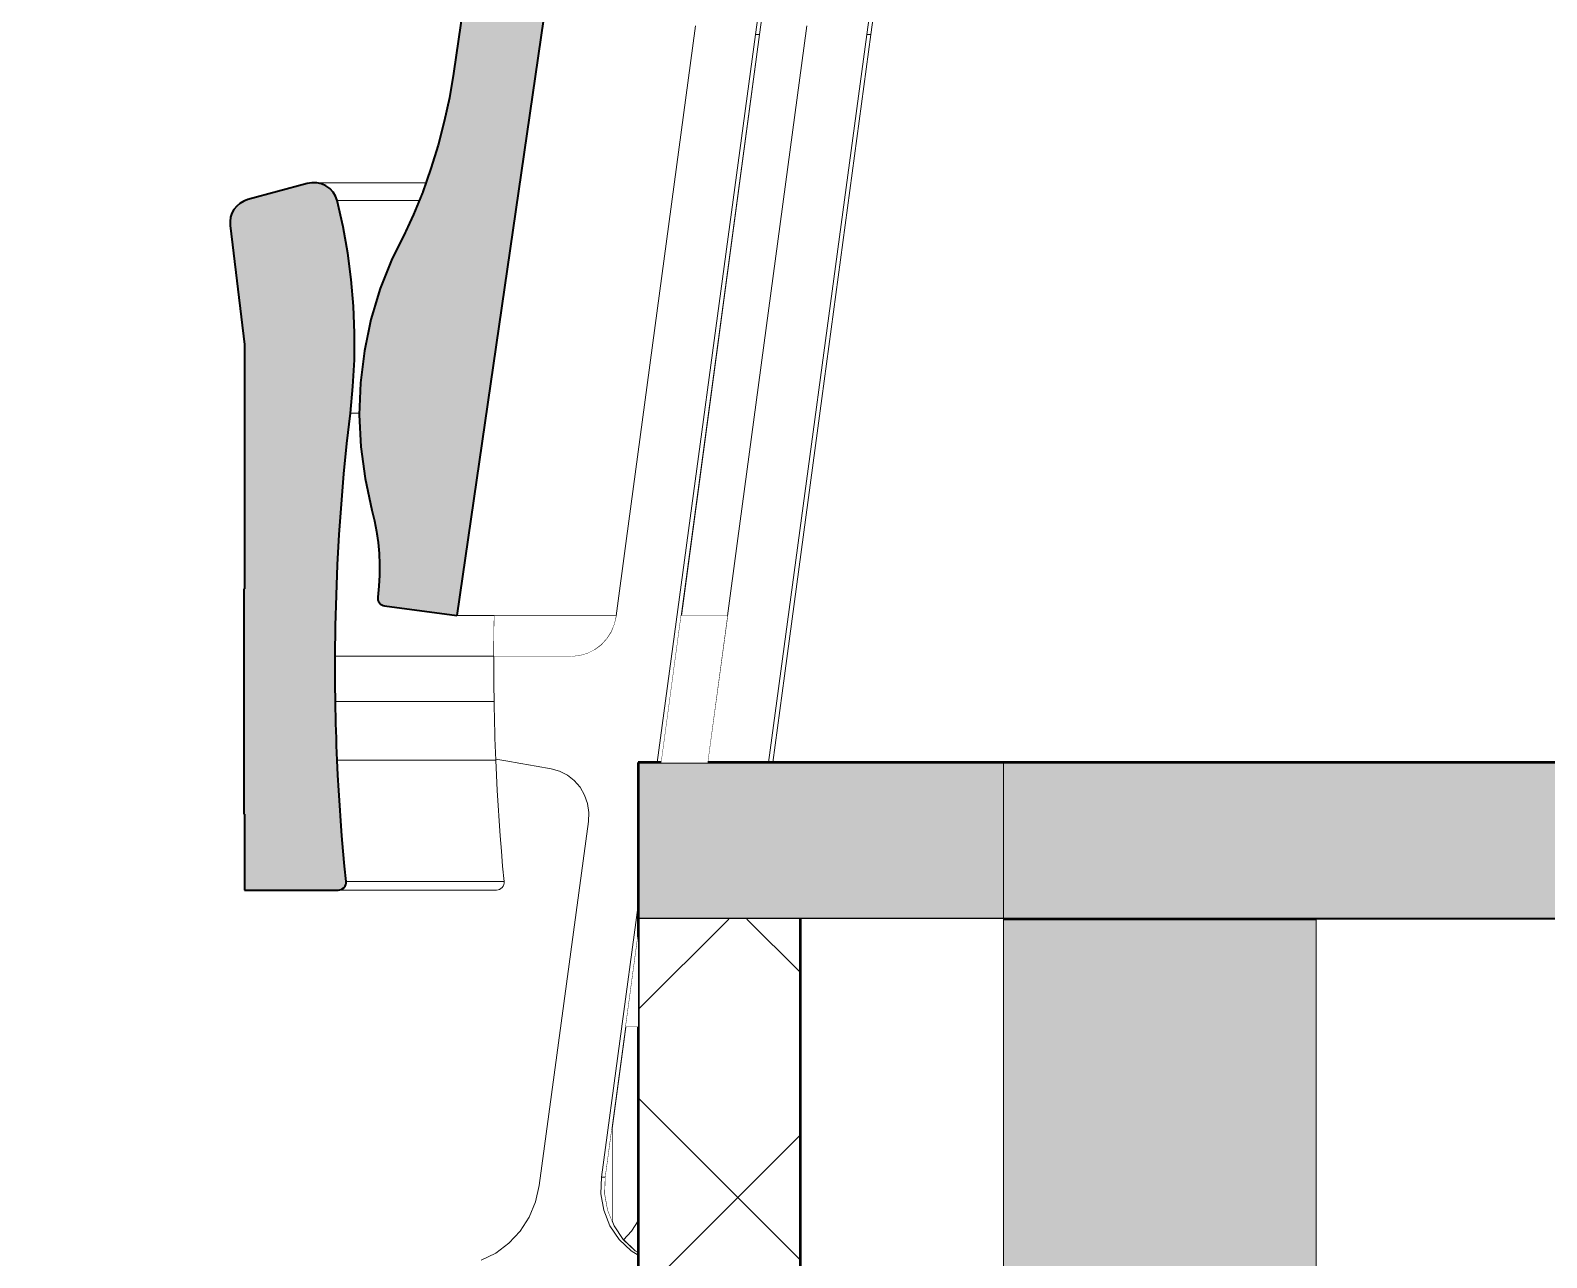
# Model space of a CAD drawing. Header units: millimetres. Extents: x -48147 to 1422273, y -494195 to 18123.
# Drawn here: x 1392842 to 1393811, y -488498 to -487713 of the extents above; entities that cross this region are included whole.
import ezdxf

# ---------------------------------------------------------------- set-up
doc = ezdxf.new("R2010")
doc.units = ezdxf.units.MM
doc.header["$MEASUREMENT"] = 0
doc.linetypes.add('Wipeout_Contour', pattern=[1000, 0, -1000])
for name, color, linetype, lineweight in [('HATCHING_Pen_No__1', 7, 'Continuous', 13), ('New_A-20-M_Floor_Slab_Pen_No__87', 8, 'Continuous', 20), ('New_A-20-M_Floor_Slab_Pen_No__89', 8, 'Continuous', 20), ('New_A-35-M_FFE_Fixed_Pen_No__1', 7, 'Continuous', 13)]:
    doc.layers.add(name, color=color, linetype=linetype, lineweight=lineweight)
for name, color, linetype, lineweight, true_color in [('HATCHING_Pen_No__145', 7, 'Continuous', 0, 0xa6a6a6), ('New_A-20-M_Floor_Slab_Pen_No__107', 7, 'Continuous', 15, 0xa6a6a6), ('New_A-20-M_Floor_Slab_Pen_No__27', 7, 'Continuous', 50, 0x2a2a2a), ('New_A-20-M_Floor_Slab_Pen_No__29', 7, 'Continuous', 50, 0x2a2a2a), ('New_A-20-M_Floor_Slab_Pen_No__81', 7, 'Continuous', 20, 0x6a6a6a), ('New_A-35-M_FFE_Fixed_Pen_No__104', 7, 'Continuous', 15, 0xa6a6a6), ('New_A-35-M_FFE_Fixed_Pen_No__44', 7, 'Continuous', 35, 0x444444)]:
    doc.layers.add(name, color=color, linetype=linetype, lineweight=lineweight, true_color=true_color)
for name, color, linetype in [('New_A-20-M_Floor_Slab', 7, 'Continuous'), ('New_A-20-M_Roof', 7, 'Continuous'), ('New_A-25-M_Wall_Int', 7, 'Continuous'), ('New_A-35-M_FFE_Fixed', 7, 'Continuous')]:
    doc.layers.add(name, color=color, linetype=linetype)

# ---------------------------------------------------------------- blocks, each defined once
blk = doc.blocks.new('Section Elem_187_2', base_point=(1383917.51, -489195.03))
at = {"color": 254, "linetype": 'Wipeout_Contour', "lineweight": 0, "ltscale": 5913535.583764167}
blk.add_wipeout([(1398261.86, -487179.4), (1392658.72, -489125.14), (1392664.88, -489142.89), (1398261.86, -487199.29)], dxfattribs=at).dxf.layer = 'New_A-20-M_Roof'
blk = doc.blocks.new('Section Elem_218_2', base_point=(1383917.51, -489195.03))
at = {"color": 254, "linetype": 'Wipeout_Contour', "lineweight": 0, "ltscale": 13287253.669946}
blk.add_wipeout([(1393222.2, -488350.28), (1393213.67, -488413.51), (1393213.67, -488475.03), (1393214.71, -488477.61), (1393220.6, -488486.35), (1393220.81, -488486.55), (1393225.9, -488481.06), (1393230.08, -488474.55), (1393230.08, -488350.28)], dxfattribs=at).dxf.layer = 'New_A-20-M_Floor_Slab'
at = {"layer": 'New_A-20-M_Floor_Slab_Pen_No__89', "linetype": 'Continuous'}
for p, q in [((1393230.08, -488350.28), (1393222.2, -488350.28)), ((1393213.67, -488413.51), (1393213.67, -488475.03))]:
    blk.add_line(p, q, dxfattribs=at)
blk = doc.blocks.new('Section Elem_225_2', base_point=(1383917.51, -489195.03))
at = {"color": 254, "linetype": 'Wipeout_Contour', "lineweight": 0, "ltscale": 5906746.859512103}
blk.add_wipeout([(1393663.67, -488281.53), (1393463.67, -488281.53), (1393463.67, -488619.53), (1393663.67, -488619.53)], dxfattribs=at).dxf.layer = 'New_A-20-M_Floor_Slab'
at = {"layer": 'New_A-20-M_Floor_Slab_Pen_No__87', "linetype": 'Continuous'}
for p, q in [((1393663.67, -488619.53), (1393663.67, -488281.53)), ((1393463.67, -488619.53), (1393663.67, -488619.53))]:
    blk.add_line(p, q, dxfattribs=at)
blk = doc.blocks.new('Section Elem_293_2', base_point=(1383917.51, -489195.03))
at = {"layer": 'New_A-35-M_FFE_Fixed_Pen_No__44', "linetype": 'Continuous'}
for p, q in [((1392978.49, -488070.51), (1392977.94, -488070.51)), ((1392978.46, -488214.51), (1392977.94, -488214.51)), ((1392978.46, -488214.51), (1392978.46, -488263.01))]:
    blk.add_line(p, q, dxfattribs=at)
at = {"layer": 'New_A-35-M_FFE_Fixed_Pen_No__44', "linetype": 'Continuous', "flags": 128}
blk.add_lwpolyline([(1392977.94, -488070.51), (1392977.94, -488202.51), (1392977.94, -488214.51)], dxfattribs=at)
at = {"color": 254, "linetype": 'Wipeout_Contour', "lineweight": 0, "ltscale": 5904666.490457064}
blk.add_wipeout([(1393305.12, -487716.14), (1393307.71, -487716.14), (1393353.55, -487376.13), (1393350.96, -487376.13)], dxfattribs=at).dxf.layer = 'New_A-35-M_FFE_Fixed'
at = {"color": 254, "linetype": 'Wipeout_Contour', "lineweight": 0, "ltscale": 7380068.274893526}
blk.add_wipeout([(1393037.77, -487822.25), (1393041.51, -487838.96), (1393082.86, -487838.96), (1393086.49, -487831.04), (1393090.06, -487822.25)], dxfattribs=at).dxf.layer = 'New_A-35-M_FFE_Fixed'
at = {"color": 254, "linetype": 'Wipeout_Contour', "lineweight": 0, "ltscale": 7380120.783812917}
blk.add_wipeout([(1393048.14, -487889.81), (1393048.81, -487906.9), (1393057.5, -487906.9), (1393059.33, -487898.16), (1393061.84, -487889.81)], dxfattribs=at).dxf.layer = 'New_A-35-M_FFE_Fixed'
at = {"color": 254, "linetype": 'Wipeout_Contour', "lineweight": 0, "ltscale": 7380204.663116669}
blk.add_wipeout([(1393043.96, -487977.45), (1393052.71, -487977.45), (1393051.84, -487959.14), (1393051.88, -487958.09), (1393046.15, -487958.09)], dxfattribs=at).dxf.layer = 'New_A-35-M_FFE_Fixed'
at = {"color": 254, "linetype": 'Wipeout_Contour', "lineweight": 0, "ltscale": 10332464.72406238}
blk.add_wipeout([(1393040.41, -488016.24), (1393039.06, -488035.67), (1393063.16, -488035.67), (1393062.9, -488033.8), (1393061.59, -488026.89), (1393059.95, -488020.05), (1393059.11, -488016.24)], dxfattribs=at).dxf.layer = 'New_A-35-M_FFE_Fixed'
at = {"color": 254, "linetype": 'Wipeout_Contour', "lineweight": 0, "ltscale": 5904528.745347475}
blk.add_wipeout([(1393036.48, -488131.63), (1393036.52, -488135.26), (1393137.93, -488135.26), (1393137.9, -488131.63)], dxfattribs=at).dxf.layer = 'New_A-35-M_FFE_Fixed'
at = {"color": 254, "linetype": 'Wipeout_Contour', "lineweight": 0, "ltscale": 5904544.420551192}
blk.add_wipeout([(1393036.62, -488142.51), (1393036.71, -488147.19), (1393138.11, -488147.19), (1393138.03, -488142.51)], dxfattribs=at).dxf.layer = 'New_A-35-M_FFE_Fixed'
at = {"color": 254, "linetype": 'Wipeout_Contour', "lineweight": 0, "ltscale": 5904602.108862083}
blk.add_wipeout([(1393037.76, -488179.92), (1393038.23, -488189.64), (1393139.53, -488189.64), (1393139.1, -488179.92)], dxfattribs=at).dxf.layer = 'New_A-35-M_FFE_Fixed'
at = {"color": 254, "linetype": 'Wipeout_Contour', "lineweight": 0, "ltscale": 5904710.078880187}
blk.add_wipeout([(1393042.49, -488247.83), (1393043.45, -488257.52), (1393144.4, -488257.52), (1393143.51, -488247.83)], dxfattribs=at).dxf.layer = 'New_A-35-M_FFE_Fixed'
at = {"color": 254, "linetype": 'Wipeout_Contour', "lineweight": 0, "ltscale": 5905477.428367879}
blk.add_wipeout([(1393214.71, -488477.61), (1393212.12, -488477.61), (1393218.02, -488486.35), (1393220.6, -488486.35)], dxfattribs=at).dxf.layer = 'New_A-35-M_FFE_Fixed'
at = {"color": 254, "linetype": 'Wipeout_Contour', "lineweight": 0, "ltscale": 5905539.079221964}
blk.add_wipeout([(1393228.16, -488493.6), (1393225.57, -488493.6), (1393230.08, -488496.36), (1393230.08, -488494.78)], dxfattribs=at).dxf.layer = 'New_A-35-M_FFE_Fixed'
at = {"color": 254, "linetype": 'Wipeout_Contour', "lineweight": 0, "ltscale": 5904027.53436788}
blk.add_wipeout([(1393036.74, -487819.4), (1393037.77, -487822.25), (1393090.06, -487822.25), (1393091.21, -487819.4)], dxfattribs=at).dxf.layer = 'New_A-35-M_FFE_Fixed'
at = {"color": 254, "linetype": 'Wipeout_Contour', "lineweight": 0, "ltscale": 7380104.550252186}
blk.add_wipeout([(1393046.7, -487872.78), (1393048.14, -487889.81), (1393061.84, -487889.81), (1393065.24, -487878.46), (1393067.49, -487872.78)], dxfattribs=at).dxf.layer = 'New_A-35-M_FFE_Fixed'
at = {"color": 254, "linetype": 'Wipeout_Contour', "lineweight": 0, "ltscale": 7380139.760556638}
blk.add_wipeout([(1393048.81, -487906.9), (1393048.69, -487923.99), (1393054.41, -487923.99), (1393055.11, -487918.27), (1393057.5, -487906.9)], dxfattribs=at).dxf.layer = 'New_A-35-M_FFE_Fixed'
at = {"color": 254, "linetype": 'Wipeout_Contour', "lineweight": 0, "ltscale": 7380275.164631788}
blk.add_wipeout([(1393040.41, -488016.24), (1393059.11, -488016.24), (1393055.53, -487999.98), (1393055.11, -487996.83), (1393042.04, -487996.83)], dxfattribs=at).dxf.layer = 'New_A-35-M_FFE_Fixed'
at = {"color": 254, "linetype": 'Wipeout_Contour', "lineweight": 0, "ltscale": 10332522.24719626}
blk.add_wipeout([(1393037.99, -488055.11), (1393064.79, -488055.11), (1393064.8, -488054.77), (1393064.5, -488047.75), (1393063.87, -488040.76), (1393063.16, -488035.67), (1393039.06, -488035.67)], dxfattribs=at).dxf.layer = 'New_A-35-M_FFE_Fixed'
at = {"color": 254, "linetype": 'Wipeout_Contour', "lineweight": 0, "ltscale": 5904523.835966994}
blk.add_wipeout([(1393036.46, -488128.01), (1393036.48, -488131.63), (1393137.9, -488131.63), (1393137.88, -488128.01)], dxfattribs=at).dxf.layer = 'New_A-35-M_FFE_Fixed'
at = {"color": 254, "linetype": 'Wipeout_Contour', "lineweight": 0, "ltscale": 5904591.376806089}
blk.add_wipeout([(1393037.56, -488175.25), (1393037.76, -488179.92), (1393139.1, -488179.92), (1393138.91, -488175.25)], dxfattribs=at).dxf.layer = 'New_A-35-M_FFE_Fixed'
at = {"color": 254, "linetype": 'Wipeout_Contour', "lineweight": 0, "ltscale": 5904693.911281725}
blk.add_wipeout([(1393041.61, -488238.15), (1393042.49, -488247.83), (1393143.51, -488247.83), (1393142.68, -488238.15)], dxfattribs=at).dxf.layer = 'New_A-35-M_FFE_Fixed'
at = {"color": 254, "linetype": 'Wipeout_Contour', "lineweight": 0, "ltscale": 5904715.143891009}
blk.add_wipeout([(1393041.33, -488262.06), (1393040.39, -488262.58), (1393141.55, -488262.58), (1393142.42, -488262.06)], dxfattribs=at).dxf.layer = 'New_A-35-M_FFE_Fixed'
at = {"color": 254, "linetype": 'Wipeout_Contour', "lineweight": 0, "ltscale": 5905446.514424629}
blk.add_wipeout([(1393208.15, -488467.77), (1393212.12, -488477.61), (1393214.71, -488477.61), (1393210.74, -488467.77)], dxfattribs=at).dxf.layer = 'New_A-35-M_FFE_Fixed'
at = {"color": 254, "linetype": 'Wipeout_Contour', "lineweight": 0, "ltscale": 5905513.391965235}
blk.add_wipeout([(1393218.02, -488486.35), (1393225.57, -488493.6), (1393228.16, -488493.6), (1393220.6, -488486.35)], dxfattribs=at).dxf.layer = 'New_A-35-M_FFE_Fixed'
at = {"color": 254, "linetype": 'Wipeout_Contour', "lineweight": 0, "ltscale": 5904012.946447078}
blk.add_wipeout([(1393093.71, -487812.8), (1393030.53, -487812.8), (1393033.05, -487814.58), (1393093.07, -487814.58)], dxfattribs=at).dxf.layer = 'New_A-35-M_FFE_Fixed'
at = {"color": 254, "linetype": 'Wipeout_Contour', "lineweight": 0, "ltscale": 7380091.335797049}
blk.add_wipeout([(1393044.49, -487855.81), (1393046.7, -487872.78), (1393067.49, -487872.78), (1393072.81, -487859.29), (1393074.58, -487855.81)], dxfattribs=at).dxf.layer = 'New_A-35-M_FFE_Fixed'
at = {"color": 254, "linetype": 'Wipeout_Contour', "lineweight": 0, "ltscale": 7380160.971730463}
blk.add_wipeout([(1393048.69, -487923.99), (1393047.81, -487941.07), (1393052.52, -487941.07), (1393052.61, -487938.64), (1393054.41, -487923.99)], dxfattribs=at).dxf.layer = 'New_A-35-M_FFE_Fixed'
at = {"color": 254, "linetype": 'Wipeout_Contour', "lineweight": 0, "ltscale": 7380237.418221693}
blk.add_wipeout([(1393042.04, -487996.83), (1393055.11, -487996.83), (1393052.82, -487979.64), (1393052.71, -487977.45), (1393043.96, -487977.45)], dxfattribs=at).dxf.layer = 'New_A-35-M_FFE_Fixed'
at = {"color": 254, "linetype": 'Wipeout_Contour', "lineweight": 0, "ltscale": 8856476.722658208}
blk.add_wipeout([(1393037.19, -488074.57), (1393063.77, -488074.57), (1393064.37, -488068.8), (1393064.75, -488061.79), (1393064.79, -488055.11), (1393037.99, -488055.11)], dxfattribs=at).dxf.layer = 'New_A-35-M_FFE_Fixed'
at = {"color": 254, "linetype": 'Wipeout_Contour', "lineweight": 0, "ltscale": 5904514.123432568}
blk.add_wipeout([(1393036.43, -488120.76), (1393036.44, -488124.38), (1393137.86, -488124.38), (1393137.85, -488120.76)], dxfattribs=at).dxf.layer = 'New_A-35-M_FFE_Fixed'
at = {"color": 254, "linetype": 'Wipeout_Contour', "lineweight": 0, "ltscale": 5904533.690094454}
blk.add_wipeout([(1393137.93, -488135.26), (1393036.52, -488135.26), (1393036.56, -488138.88), (1393137.98, -488138.88)], dxfattribs=at).dxf.layer = 'New_A-35-M_FFE_Fixed'
at = {"color": 254, "linetype": 'Wipeout_Contour', "lineweight": 0, "ltscale": 5904584.493497926}
blk.add_wipeout([(1393037.38, -488170.57), (1393037.56, -488175.25), (1393138.91, -488175.25), (1393138.74, -488170.57)], dxfattribs=at).dxf.layer = 'New_A-35-M_FFE_Fixed'
at = {"color": 254, "linetype": 'Wipeout_Contour', "lineweight": 0, "ltscale": 5904677.990189088}
blk.add_wipeout([(1393141.92, -488228.45), (1393040.79, -488228.45), (1393041.61, -488238.15), (1393142.68, -488238.15)], dxfattribs=at).dxf.layer = 'New_A-35-M_FFE_Fixed'
at = {"color": 254, "linetype": 'Wipeout_Contour', "lineweight": 0, "ltscale": 5904712.122903972}
blk.add_wipeout([(1393039.37, -488262.9), (1393140.59, -488262.9), (1393141.55, -488262.58), (1393040.39, -488262.58)], dxfattribs=at).dxf.layer = 'New_A-35-M_FFE_Fixed'
at = {"color": 254, "linetype": 'Wipeout_Contour', "lineweight": 0, "ltscale": 5905422.056464648}
blk.add_wipeout([(1393208.15, -488467.77), (1393210.74, -488467.77), (1393208.88, -488457.28), (1393206.29, -488457.28)], dxfattribs=at).dxf.layer = 'New_A-35-M_FFE_Fixed'
at = {"color": 254, "linetype": 'Wipeout_Contour', "lineweight": 0, "ltscale": 5904006.897894356}
blk.add_wipeout([(1393027.69, -487811.55), (1393030.53, -487812.8), (1393093.71, -487812.8), (1393094.16, -487811.55)], dxfattribs=at).dxf.layer = 'New_A-35-M_FFE_Fixed'
at = {"color": 254, "linetype": 'Wipeout_Contour', "lineweight": 0, "ltscale": 7380080.760345677}
blk.add_wipeout([(1393082.86, -487838.96), (1393041.51, -487838.96), (1393044.49, -487855.81), (1393074.58, -487855.81), (1393079.96, -487845.31)], dxfattribs=at).dxf.layer = 'New_A-35-M_FFE_Fixed'
at = {"color": 254, "linetype": 'Wipeout_Contour', "lineweight": 0, "ltscale": 5904143.405183518}
blk.add_wipeout([(1393047.81, -487941.07), (1393046.15, -487958.09), (1393051.88, -487958.09), (1393052.52, -487941.07)], dxfattribs=at).dxf.layer = 'New_A-35-M_FFE_Fixed'
at = {"color": 254, "linetype": 'Wipeout_Contour', "lineweight": 0, "ltscale": 22141544.30608631}
blk.add_wipeout([(1393037.19, -488074.57), (1393036.68, -488094.04), (1393138.08, -488094.04), (1393138.24, -488087.58), (1393114.21, -488087.58), (1393068.07, -488081.35), (1393067.09, -488081.13), (1393066.18, -488080.72), (1393065.36, -488080.16), (1393064.68, -488079.45), (1393064.15, -488078.62), (1393063.79, -488077.72), (1393063.62, -488076.76), (1393063.65, -488075.79), (1393063.77, -488074.57)], dxfattribs=at).dxf.layer = 'New_A-35-M_FFE_Fixed'
at = {"color": 254, "linetype": 'Wipeout_Contour', "lineweight": 0, "ltscale": 5904538.670173702}
blk.add_wipeout([(1393036.56, -488138.88), (1393036.62, -488142.51), (1393138.03, -488142.51), (1393137.98, -488138.88)], dxfattribs=at).dxf.layer = 'New_A-35-M_FFE_Fixed'
at = {"color": 254, "linetype": 'Wipeout_Contour', "lineweight": 0, "ltscale": 5904577.668486993}
blk.add_wipeout([(1393037.21, -488165.9), (1393037.38, -488170.57), (1393138.74, -488170.57), (1393138.58, -488165.9)], dxfattribs=at).dxf.layer = 'New_A-35-M_FFE_Fixed'
at = {"color": 254, "linetype": 'Wipeout_Contour', "lineweight": 0, "ltscale": 5904662.31637183}
blk.add_wipeout([(1393040.05, -488218.76), (1393040.79, -488228.45), (1393141.92, -488228.45), (1393141.23, -488218.76)], dxfattribs=at).dxf.layer = 'New_A-35-M_FFE_Fixed'
at = {"color": 254, "linetype": 'Wipeout_Contour', "lineweight": 0, "ltscale": 5904708.579542475}
blk.add_wipeout([(1393038.3, -488263.01), (1393139.59, -488263.01), (1393140.59, -488262.9), (1393039.37, -488262.9)], dxfattribs=at).dxf.layer = 'New_A-35-M_FFE_Fixed'
at = {"layer": 'New_A-35-M_FFE_Fixed_Pen_No__1', "linetype": 'Continuous'}
blk.add_line((1393046.15, -487958.09), (1393051.88, -487958.09), dxfattribs=at)
at = {"color": 254, "linetype": 'Wipeout_Contour', "lineweight": 0, "ltscale": 5903994.651032023}
blk.add_wipeout([(1393094.43, -487810.78), (1393021.53, -487810.78), (1393024.65, -487810.86), (1393094.4, -487810.86)], dxfattribs=at).dxf.layer = 'New_A-35-M_FFE_Fixed'
at = {"color": 254, "linetype": 'Wipeout_Contour', "lineweight": 0, "ltscale": 5904023.536068938}
blk.add_wipeout([(1393035.15, -487816.81), (1393036.74, -487819.4), (1393091.21, -487819.4), (1393092.27, -487816.81)], dxfattribs=at).dxf.layer = 'New_A-35-M_FFE_Fixed'
at = {"color": 254, "linetype": 'Wipeout_Contour', "lineweight": 0, "ltscale": 5904489.725224076}
blk.add_wipeout([(1393036.68, -488094.04), (1393036.45, -488113.51), (1393137.87, -488113.51), (1393138.08, -488094.04)], dxfattribs=at).dxf.layer = 'New_A-35-M_FFE_Fixed'
at = {"color": 254, "linetype": 'Wipeout_Contour', "lineweight": 0, "ltscale": 5904570.90185078}
blk.add_wipeout([(1393138.44, -488161.22), (1393037.06, -488161.22), (1393037.21, -488165.9), (1393138.58, -488165.9)], dxfattribs=at).dxf.layer = 'New_A-35-M_FFE_Fixed'
at = {"color": 254, "linetype": 'Wipeout_Contour', "lineweight": 0, "ltscale": 5904646.89059177}
blk.add_wipeout([(1393140.6, -488209.05), (1393039.37, -488209.05), (1393040.05, -488218.76), (1393141.23, -488218.76)], dxfattribs=at).dxf.layer = 'New_A-35-M_FFE_Fixed'
at = {"color": 254, "linetype": 'Wipeout_Contour', "lineweight": 0, "ltscale": 5904719.833642356}
blk.add_wipeout([(1393043.21, -488259.57), (1393144.18, -488259.57), (1393144.39, -488258.56), (1393043.44, -488258.56)], dxfattribs=at).dxf.layer = 'New_A-35-M_FFE_Fixed'
at = {"layer": 'New_A-35-M_FFE_Fixed_Pen_No__1', "linetype": 'Continuous'}
blk.add_line((1393037.77, -487822.25), (1393090.06, -487822.25), dxfattribs=at)
at = {"color": 254, "linetype": 'Wipeout_Contour', "lineweight": 0, "ltscale": 7380050.566592505}
blk.add_wipeout([(1393033.05, -487814.58), (1393035.15, -487816.81), (1393092.27, -487816.81), (1393092.38, -487816.53), (1393093.07, -487814.58)], dxfattribs=at).dxf.layer = 'New_A-35-M_FFE_Fixed'
at = {"color": 254, "linetype": 'Wipeout_Contour', "lineweight": 0, "ltscale": 5904504.552741517}
blk.add_wipeout([(1393036.43, -488117.13), (1393137.86, -488117.13), (1393137.87, -488113.51), (1393036.45, -488113.51)], dxfattribs=at).dxf.layer = 'New_A-35-M_FFE_Fixed'
at = {"color": 254, "linetype": 'Wipeout_Contour', "lineweight": 0, "ltscale": 5904564.193664081}
blk.add_wipeout([(1393036.93, -488156.54), (1393037.06, -488161.22), (1393138.44, -488161.22), (1393138.32, -488156.54)], dxfattribs=at).dxf.layer = 'New_A-35-M_FFE_Fixed'
at = {"color": 254, "linetype": 'Wipeout_Contour', "lineweight": 0, "ltscale": 5904631.713592068}
blk.add_wipeout([(1393140.03, -488199.35), (1393038.77, -488199.35), (1393039.37, -488209.05), (1393140.6, -488209.05)], dxfattribs=at).dxf.layer = 'New_A-35-M_FFE_Fixed'
at = {"color": 254, "linetype": 'Wipeout_Contour', "lineweight": 0, "ltscale": 5904719.908319177}
blk.add_wipeout([(1393042.77, -488260.52), (1393143.77, -488260.52), (1393144.18, -488259.57), (1393043.21, -488259.57)], dxfattribs=at).dxf.layer = 'New_A-35-M_FFE_Fixed'
at = {"color": 254, "linetype": 'Wipeout_Contour', "lineweight": 0, "ltscale": 5904000.716252569}
blk.add_wipeout([(1393094.4, -487810.86), (1393024.65, -487810.86), (1393027.69, -487811.55), (1393094.16, -487811.55)], dxfattribs=at).dxf.layer = 'New_A-35-M_FFE_Fixed'
at = {"color": 254, "linetype": 'Wipeout_Contour', "lineweight": 0, "ltscale": 5904509.320343658}
blk.add_wipeout([(1393036.43, -488117.13), (1393036.43, -488120.76), (1393137.85, -488120.76), (1393137.86, -488117.13)], dxfattribs=at).dxf.layer = 'New_A-35-M_FFE_Fixed'
at = {"color": 254, "linetype": 'Wipeout_Contour', "lineweight": 0, "ltscale": 5904557.544001685}
blk.add_wipeout([(1393036.81, -488151.86), (1393036.93, -488156.54), (1393138.32, -488156.54), (1393138.21, -488151.86)], dxfattribs=at).dxf.layer = 'New_A-35-M_FFE_Fixed'
at = {"color": 254, "linetype": 'Wipeout_Contour', "lineweight": 0, "ltscale": 5904616.786107728}
blk.add_wipeout([(1393139.53, -488189.64), (1393038.23, -488189.64), (1393038.77, -488199.35), (1393140.03, -488199.35)], dxfattribs=at).dxf.layer = 'New_A-35-M_FFE_Fixed'
at = {"color": 254, "linetype": 'Wipeout_Contour', "lineweight": 0, "ltscale": 5904717.511458727}
blk.add_wipeout([(1393041.33, -488262.06), (1393142.42, -488262.06), (1393143.17, -488261.36), (1393042.13, -488261.36)], dxfattribs=at).dxf.layer = 'New_A-35-M_FFE_Fixed'
at = {"layer": 'New_A-35-M_FFE_Fixed_Pen_No__1', "linetype": 'Continuous'}
blk.add_line((1393021.53, -487810.78), (1393094.43, -487810.78), dxfattribs=at)
at = {"color": 254, "linetype": 'Wipeout_Contour', "lineweight": 0, "ltscale": 5904518.961983622}
blk.add_wipeout([(1393036.44, -488124.38), (1393036.46, -488128.01), (1393137.88, -488128.01), (1393137.86, -488124.38)], dxfattribs=at).dxf.layer = 'New_A-35-M_FFE_Fixed'
at = {"color": 254, "linetype": 'Wipeout_Contour', "lineweight": 0, "ltscale": 5904550.952939916}
blk.add_wipeout([(1393138.11, -488147.19), (1393036.71, -488147.19), (1393036.81, -488151.86), (1393138.21, -488151.86)], dxfattribs=at).dxf.layer = 'New_A-35-M_FFE_Fixed'
at = {"color": 254, "linetype": 'Wipeout_Contour', "lineweight": 0, "ltscale": 5904719.122899601}
blk.add_wipeout([(1393042.13, -488261.36), (1393143.17, -488261.36), (1393143.77, -488260.52), (1393042.77, -488260.52)], dxfattribs=at).dxf.layer = 'New_A-35-M_FFE_Fixed'
at = {"color": 254, "linetype": 'Wipeout_Contour', "lineweight": 0, "ltscale": 5904718.90211118}
blk.add_wipeout([(1393043.44, -488258.56), (1393144.39, -488258.56), (1393144.4, -488257.52), (1393043.45, -488257.52)], dxfattribs=at).dxf.layer = 'New_A-35-M_FFE_Fixed'
at = {"layer": 'New_A-35-M_FFE_Fixed_Pen_No__104', "linetype": 'Continuous'}
blk.add_hatch(color=256, dxfattribs=at).paths.add_polyline_path([(1393042.77, -488260.52), (1393043.21, -488259.57), (1393043.44, -488258.56), (1393043.45, -488257.52), (1393042.49, -488247.83), (1393041.61, -488238.15), (1393040.79, -488228.45), (1393040.05, -488218.76), (1393039.37, -488209.05), (1393038.77, -488199.35), (1393038.23, -488189.64), (1393037.76, -488179.92), (1393037.56, -488175.25), (1393037.38, -488170.57), (1393037.21, -488165.9), (1393037.06, -488161.22), (1393036.93, -488156.54), (1393036.81, -488151.86), (1393036.71, -488147.19), (1393036.62, -488142.51), (1393036.56, -488138.88), (1393036.52, -488135.26), (1393036.48, -488131.63), (1393036.46, -488128.01), (1393036.44, -488124.38), (1393036.43, -488120.76), (1393036.43, -488117.13), (1393036.45, -488113.51), (1393036.68, -488094.04), (1393037.19, -488074.57), (1393037.99, -488055.11), (1393039.06, -488035.67), (1393040.41, -488016.24), (1393042.04, -487996.83), (1393043.96, -487977.45), (1393046.15, -487958.09), (1393047.81, -487941.07), (1393048.69, -487923.99), (1393048.81, -487906.9), (1393048.14, -487889.81), (1393046.7, -487872.78), (1393044.49, -487855.81), (1393041.51, -487838.96), (1393037.77, -487822.25), (1393036.74, -487819.4), (1393035.15, -487816.81), (1393033.05, -487814.58), (1393030.53, -487812.8), (1393027.69, -487811.55), (1393024.65, -487810.86), (1393021.53, -487810.78), (1393018.45, -487811.31), (1392980.56, -487821.63), (1392977.94, -487822.59), (1392975.55, -487823.99), (1392973.46, -487825.79), (1392971.74, -487827.91), (1392970.43, -487830.3), (1392969.6, -487832.88), (1392969.25, -487835.56), (1392969.41, -487838.26), (1392978.49, -487914.13), (1392978.49, -488070.51), (1392977.94, -488070.51), (1392977.94, -488202.51), (1392977.94, -488214.51), (1392978.46, -488214.51), (1392978.46, -488263.01), (1392984.67, -488263.01), (1392997.09, -488263.01), (1393038.3, -488263.01), (1393039.37, -488262.9), (1393040.39, -488262.58), (1393041.33, -488262.06), (1393042.13, -488261.36)])
at = {"layer": 'New_A-35-M_FFE_Fixed_Pen_No__44', "linetype": 'Continuous', "flags": 128}
blk.add_lwpolyline([(1392978.46, -488263.01), (1392984.67, -488263.01), (1392997.09, -488263.01), (1393038.3, -488263.01), (1393039.37, -488262.9), (1393040.39, -488262.58), (1393041.33, -488262.06), (1393042.13, -488261.36), (1393042.77, -488260.52), (1393043.21, -488259.57), (1393043.44, -488258.56), (1393043.45, -488257.52), (1393042.49, -488247.83), (1393041.61, -488238.15), (1393040.79, -488228.45), (1393040.05, -488218.76), (1393039.37, -488209.05), (1393038.77, -488199.35), (1393038.23, -488189.64), (1393037.76, -488179.92), (1393037.56, -488175.25), (1393037.38, -488170.57), (1393037.21, -488165.9), (1393037.06, -488161.22), (1393036.93, -488156.54), (1393036.81, -488151.86), (1393036.71, -488147.19), (1393036.62, -488142.51), (1393036.56, -488138.88), (1393036.52, -488135.26), (1393036.48, -488131.63), (1393036.46, -488128.01), (1393036.44, -488124.38), (1393036.43, -488120.76), (1393036.43, -488117.13), (1393036.45, -488113.51), (1393036.68, -488094.04), (1393037.19, -488074.57), (1393037.99, -488055.11), (1393039.06, -488035.67), (1393040.41, -488016.24), (1393042.04, -487996.83), (1393043.96, -487977.45), (1393046.15, -487958.09), (1393047.81, -487941.07), (1393048.69, -487923.99), (1393048.81, -487906.9), (1393048.14, -487889.81), (1393046.7, -487872.78), (1393044.49, -487855.81), (1393041.51, -487838.96), (1393037.77, -487822.25), (1393036.74, -487819.4), (1393035.15, -487816.81), (1393033.05, -487814.58), (1393030.53, -487812.8), (1393027.69, -487811.55), (1393024.65, -487810.86), (1393021.53, -487810.78), (1393018.45, -487811.31), (1392980.56, -487821.63), (1392977.94, -487822.59), (1392975.55, -487823.99), (1392973.46, -487825.79), (1392971.74, -487827.91), (1392970.43, -487830.3), (1392969.6, -487832.88), (1392969.25, -487835.56), (1392969.41, -487838.26), (1392978.49, -487914.13), (1392978.49, -488070.51)], dxfattribs=at)
at = {"color": 254, "linetype": 'Wipeout_Contour', "lineweight": 0, "ltscale": 128432159.4352375}
blk.add_wipeout([(1393101.39, -488508.53), (1393101.39, -488509.53), (1393230.08, -488509.53), (1393230.08, -488496.36), (1393225.57, -488493.6), (1393218.02, -488486.35), (1393212.12, -488477.61), (1393208.15, -488467.77), (1393206.29, -488457.28), (1393206.62, -488446.62), (1393230.08, -488272.66), (1393230.08, -488181.53), (1393242.36, -488181.53), (1393352.1, -487367.69), (1393353.95, -487359.31), (1393357.16, -487351.39), (1393361.63, -487344.15), (1393367.23, -487337.81), (1393373.8, -487332.56), (1393381.14, -487328.55), (1393389.04, -487325.89), (1393397.25, -487324.68), (1393398.15, -487324.54), (1393399.02, -487324.22), (1393399.8, -487323.75), (1393400.49, -487323.13), (1393401.05, -487322.38), (1393401.47, -487321.54), (1393401.73, -487320.63), (1393401.81, -487319.69), (1393401.81, -487318.6), (1393319.71, -487318.6), (1393216.01, -488087.65), (1393214.84, -488092.88), (1393212.79, -488097.8), (1393209.92, -488102.27), (1393206.33, -488106.14), (1393202.14, -488109.28), (1393197.47, -488111.6), (1393192.47, -488113.03), (1393187.31, -488113.51), (1393137.87, -488113.51), (1393137.86, -488117.13), (1393137.85, -488120.76), (1393137.86, -488124.38), (1393137.88, -488128.01), (1393137.9, -488131.63), (1393137.93, -488135.26), (1393137.98, -488138.88), (1393138.03, -488142.51), (1393138.11, -488147.19), (1393138.21, -488151.86), (1393138.32, -488156.54), (1393138.44, -488161.22), (1393138.58, -488165.9), (1393138.74, -488170.57), (1393138.91, -488175.25), (1393139.07, -488179.27), (1393145.54, -488180.43), (1393155.22, -488182.14), (1393164.9, -488183.81), (1393174.59, -488185.45), (1393179.94, -488186.98), (1393184.91, -488189.54), (1393189.32, -488193.04), (1393193.01, -488197.34), (1393195.83, -488202.29), (1393197.69, -488207.71), (1393198.52, -488213.4), (1393198.28, -488219.15), (1393166.9, -488451.83), (1393164.56, -488462.27), (1393160.46, -488472.12), (1393154.73, -488481.06), (1393147.55, -488488.8), (1393139.16, -488495.08), (1393129.81, -488499.73), (1393119.83, -488502.57), (1393109.51, -488503.53), (1393106.22, -488503.53), (1393105.27, -488503.63), (1393104.37, -488503.91), (1393103.53, -488504.37), (1393102.8, -488505), (1393102.2, -488505.75), (1393101.75, -488506.62), (1393101.48, -488507.56)], dxfattribs=at).dxf.layer = 'New_A-35-M_FFE_Fixed'
at = {"layer": 'New_A-35-M_FFE_Fixed_Pen_No__1', "linetype": 'Continuous'}
for p, q in [((1393138.08, -488094.04), (1393137.87, -488113.51)), ((1393212.79, -488097.8), (1393214.84, -488092.88)), ((1393206.33, -488106.14), (1393209.92, -488102.27)), ((1393209.92, -488102.27), (1393212.79, -488097.8)), ((1393036.45, -488113.51), (1393137.87, -488113.51)), ((1393137.87, -488113.51), (1393137.86, -488117.13)), ((1393137.87, -488113.51), (1393187.31, -488113.51)), ((1393187.31, -488113.51), (1393192.47, -488113.03)), ((1393192.47, -488113.03), (1393197.47, -488111.6)), ((1393197.47, -488111.6), (1393202.14, -488109.28)), ((1393202.14, -488109.28), (1393206.33, -488106.14)), ((1393137.86, -488117.13), (1393137.85, -488120.76)), ((1393137.85, -488120.76), (1393137.86, -488124.38)), ((1393137.86, -488124.38), (1393137.88, -488128.01)), ((1393137.88, -488128.01), (1393137.9, -488131.63)), ((1393137.9, -488131.63), (1393137.93, -488135.26)), ((1393036.62, -488142.51), (1393138.03, -488142.51)), ((1393137.93, -488135.26), (1393137.98, -488138.88)), ((1393137.98, -488138.88), (1393138.03, -488142.51)), ((1393138.03, -488142.51), (1393138.11, -488147.19)), ((1393138.11, -488147.19), (1393138.21, -488151.86)), ((1393138.21, -488151.86), (1393138.32, -488156.54)), ((1393138.32, -488156.54), (1393138.44, -488161.22)), ((1393138.44, -488161.22), (1393138.58, -488165.9)), ((1393138.58, -488165.9), (1393138.74, -488170.57)), ((1393138.74, -488170.57), (1393138.91, -488175.25)), ((1393037.76, -488179.92), (1393139.1, -488179.92)), ((1393138.91, -488175.25), (1393139.1, -488179.92)), ((1393145.54, -488180.43), (1393139.07, -488179.27)), ((1393139.1, -488179.92), (1393139.53, -488189.64)), ((1393155.22, -488182.14), (1393145.54, -488180.43)), ((1393164.9, -488183.81), (1393155.22, -488182.14)), ((1393139.53, -488189.64), (1393140.03, -488199.35)), ((1393174.59, -488185.45), (1393164.9, -488183.81)), ((1393179.94, -488186.98), (1393174.59, -488185.45)), ((1393184.91, -488189.54), (1393179.94, -488186.98)), ((1393189.32, -488193.04), (1393184.91, -488189.54)), ((1393193.01, -488197.34), (1393189.32, -488193.04)), ((1393140.03, -488199.35), (1393140.6, -488209.05)), ((1393195.83, -488202.29), (1393193.01, -488197.34)), ((1393197.69, -488207.71), (1393195.83, -488202.29)), ((1393140.6, -488209.05), (1393141.23, -488218.76)), ((1393198.52, -488213.4), (1393197.69, -488207.71)), ((1393141.23, -488218.76), (1393141.92, -488228.45)), ((1393166.9, -488451.83), (1393198.28, -488219.15)), ((1393198.28, -488219.15), (1393198.52, -488213.4)), ((1393141.92, -488228.45), (1393142.68, -488238.15)), ((1393142.68, -488238.15), (1393143.51, -488247.83)), ((1393143.51, -488247.83), (1393144.4, -488257.52)), ((1393043.45, -488257.52), (1393144.4, -488257.52)), ((1393143.77, -488260.52), (1393143.17, -488261.36)), ((1393144.18, -488259.57), (1393143.77, -488260.52)), ((1393144.39, -488258.56), (1393144.18, -488259.57)), ((1393144.4, -488257.52), (1393144.39, -488258.56)), ((1393038.3, -488263.01), (1393139.59, -488263.01)), ((1393140.59, -488262.9), (1393139.59, -488263.01)), ((1393141.55, -488262.58), (1393140.59, -488262.9)), ((1393142.42, -488262.06), (1393141.55, -488262.58)), ((1393143.17, -488261.36), (1393142.42, -488262.06)), ((1393164.56, -488462.27), (1393166.9, -488451.83)), ((1393160.46, -488472.12), (1393164.56, -488462.27)), ((1393154.73, -488481.06), (1393160.46, -488472.12)), ((1393208.15, -488467.77), (1393212.12, -488477.61)), ((1393210.74, -488467.77), (1393214.71, -488477.61)), ((1393147.55, -488488.8), (1393154.73, -488481.06)), ((1393139.16, -488495.08), (1393147.55, -488488.8)), ((1393129.81, -488499.73), (1393139.16, -488495.08))]:
    blk.add_line(p, q, dxfattribs=at)
at = {"color": 254, "linetype": 'Wipeout_Contour', "lineweight": 0, "ltscale": 5904935.215782857}
blk.add_wipeout([(1393424.73, -487376.13), (1393422.14, -487376.13), (1393376.29, -487716.14), (1393378.88, -487716.14)], dxfattribs=at).dxf.layer = 'New_A-35-M_FFE_Fixed'
at = {"color": 254, "linetype": 'Wipeout_Contour', "lineweight": 0, "ltscale": 5904993.738540704}
blk.add_wipeout([(1393242.36, -488181.53), (1393244.95, -488181.53), (1393307.71, -487716.14), (1393305.12, -487716.14)], dxfattribs=at).dxf.layer = 'New_A-35-M_FFE_Fixed'
at = {"color": 254, "linetype": 'Wipeout_Contour', "lineweight": 0, "ltscale": 5905331.756186527}
blk.add_wipeout([(1393230.08, -488272.66), (1393206.62, -488446.62), (1393209.21, -488446.62), (1393230.08, -488291.86)], dxfattribs=at).dxf.layer = 'New_A-35-M_FFE_Fixed'
at = {"color": 254, "linetype": 'Wipeout_Contour', "lineweight": 0, "ltscale": 7381903.144390228}
blk.add_wipeout([(1393225.9, -488481.06), (1393220.81, -488486.55), (1393228.16, -488493.6), (1393230.08, -488494.78), (1393230.08, -488474.55)], dxfattribs=at).dxf.layer = 'New_A-35-M_FFE_Fixed'
at = {"layer": 'New_A-35-M_FFE_Fixed_Pen_No__1', "linetype": 'Continuous'}
for p, q in [((1393212.12, -488477.61), (1393218.02, -488486.35)), ((1393214.71, -488477.61), (1393220.6, -488486.35)), ((1393225.9, -488481.06), (1393220.81, -488486.55)), ((1393230.08, -488474.55), (1393225.9, -488481.06)), ((1393218.02, -488486.35), (1393225.57, -488493.6)), ((1393220.6, -488486.35), (1393228.16, -488493.6)), ((1393225.57, -488493.6), (1393230.08, -488496.36)), ((1393228.16, -488493.6), (1393230.08, -488494.78))]:
    blk.add_line(p, q, dxfattribs=at)
at = {"color": 254, "linetype": 'Wipeout_Contour', "lineweight": 0, "ltscale": 7380640.47309682}
blk.add_wipeout([(1393114.21, -488087.58), (1393216.02, -488087.58), (1393260.48, -487757.82), (1393315.7, -487348.32), (1393221.64, -487348.32)], dxfattribs=at).dxf.layer = 'New_A-35-M_FFE_Fixed'
at = {"color": 254, "linetype": 'Wipeout_Contour', "lineweight": 0, "ltscale": 5905405.16713754}
blk.add_wipeout([(1393209.21, -488446.62), (1393206.62, -488446.62), (1393206.29, -488457.28), (1393208.88, -488457.28)], dxfattribs=at).dxf.layer = 'New_A-35-M_FFE_Fixed'
at = {"layer": 'New_A-35-M_FFE_Fixed_Pen_No__104', "linetype": 'Continuous'}
blk.add_hatch(color=256, dxfattribs=at).paths.add_polyline_path([(1393174.19, -487315.69), (1393173.95, -487316.64), (1393112.03, -487741.05), (1393109.43, -487756.44), (1393106.17, -487771.71), (1393102.23, -487786.84), (1393097.63, -487801.78), (1393092.38, -487816.53), (1393086.49, -487831.04), (1393079.96, -487845.31), (1393072.81, -487859.29), (1393065.24, -487878.46), (1393059.33, -487898.16), (1393055.11, -487918.27), (1393052.61, -487938.64), (1393051.84, -487959.14), (1393052.82, -487979.64), (1393055.53, -487999.98), (1393059.95, -488020.05), (1393061.59, -488026.89), (1393062.9, -488033.8), (1393063.87, -488040.76), (1393064.5, -488047.75), (1393064.8, -488054.77), (1393064.75, -488061.79), (1393064.37, -488068.8), (1393063.65, -488075.79), (1393063.62, -488076.76), (1393063.79, -488077.72), (1393064.15, -488078.62), (1393064.68, -488079.45), (1393065.36, -488080.16), (1393066.18, -488080.72), (1393067.09, -488081.13), (1393068.07, -488081.35), (1393114.21, -488087.58), (1393221.64, -487348.32), (1393225.93, -487318.6), (1393179.79, -487312.38), (1393178.78, -487312.34), (1393177.78, -487312.49), (1393176.83, -487312.83), (1393175.96, -487313.34), (1393175.21, -487314.01), (1393174.62, -487314.8)])
at = {"layer": 'New_A-35-M_FFE_Fixed_Pen_No__1', "linetype": 'Continuous'}
for p, q in [((1393216.01, -488087.65), (1393222.23, -488041.55)), ((1393114.21, -488087.58), (1393216.02, -488087.58)), ((1393138.24, -488087.58), (1393138.08, -488094.04)), ((1393214.84, -488092.88), (1393216.01, -488087.65)), ((1393230.08, -488272.66), (1393206.62, -488446.62)), ((1393230.08, -488291.86), (1393209.21, -488446.62)), ((1393206.62, -488446.62), (1393206.29, -488457.28)), ((1393206.62, -488446.62), (1393209.21, -488446.62)), ((1393209.21, -488446.62), (1393208.88, -488457.28)), ((1393206.29, -488457.28), (1393208.15, -488467.77)), ((1393208.88, -488457.28), (1393210.74, -488467.77))]:
    blk.add_line(p, q, dxfattribs=at)
at = {"layer": 'New_A-35-M_FFE_Fixed_Pen_No__44', "linetype": 'Continuous', "flags": 128}
for points in [[(1393173.95, -487316.64), (1393112.03, -487741.05), (1393109.43, -487756.44), (1393106.17, -487771.71), (1393102.23, -487786.84), (1393097.63, -487801.78), (1393092.38, -487816.53), (1393086.49, -487831.04), (1393079.96, -487845.31), (1393072.81, -487859.29), (1393065.24, -487878.46), (1393059.33, -487898.16), (1393055.11, -487918.27), (1393052.61, -487938.64), (1393051.84, -487959.14), (1393052.82, -487979.64), (1393055.53, -487999.98), (1393059.95, -488020.05), (1393061.59, -488026.89), (1393062.9, -488033.8), (1393063.87, -488040.76), (1393064.5, -488047.75), (1393064.8, -488054.77), (1393064.75, -488061.79), (1393064.37, -488068.8), (1393063.65, -488075.79), (1393063.62, -488076.76), (1393063.79, -488077.72), (1393064.15, -488078.62), (1393064.68, -488079.45), (1393065.36, -488080.16), (1393066.18, -488080.72), (1393067.09, -488081.13), (1393068.07, -488081.35), (1393114.21, -488087.58)], [(1393225.93, -487318.6), (1393221.64, -487348.32), (1393114.21, -488087.58)]]:
    blk.add_lwpolyline(points, dxfattribs=at)
at = {"color": 254, "linetype": 'Wipeout_Contour', "lineweight": 0, "ltscale": 5905262.438495796}
blk.add_wipeout([(1393376.29, -487716.14), (1393313.54, -488181.53), (1393316.13, -488181.53), (1393378.88, -487716.14)], dxfattribs=at).dxf.layer = 'New_A-35-M_FFE_Fixed'
at = {"color": 254, "linetype": 'Wipeout_Contour', "lineweight": 0, "ltscale": 48714639.50009935}
blk.add_wipeout([(1393274.53, -488181.53), (1393313.54, -488181.53), (1393423.28, -487367.69), (1393425.13, -487359.31), (1393428.33, -487351.39), (1393432.81, -487344.15), (1393438.41, -487337.81), (1393444.98, -487332.56), (1393452.32, -487328.55), (1393460.21, -487325.89), (1393468.43, -487324.68), (1393469.33, -487324.54), (1393470.19, -487324.22), (1393470.98, -487323.75), (1393471.67, -487323.13), (1393472.23, -487322.38), (1393472.65, -487321.54), (1393472.9, -487320.63), (1393472.99, -487319.69), (1393472.99, -487318.6), (1393404.4, -487318.6), (1393404.4, -487319.69), (1393404.32, -487320.63), (1393404.06, -487321.54), (1393403.64, -487322.38), (1393403.08, -487323.13), (1393402.39, -487323.75), (1393401.6, -487324.22), (1393400.74, -487324.54), (1393399.84, -487324.68), (1393391.62, -487325.89), (1393389.82, -487326.5), (1393388.6, -487335.55)], dxfattribs=at).dxf.layer = 'New_A-35-M_FFE_Fixed'
at = {"color": 254, "linetype": 'Wipeout_Contour', "lineweight": 0, "ltscale": 16237833.1215369}
blk.add_wipeout([(1393354.69, -487367.69), (1393257.61, -488087.65), (1393287.19, -488087.65), (1393388.6, -487335.55), (1393389.82, -487326.5), (1393383.73, -487328.55), (1393376.39, -487332.56), (1393369.82, -487337.81), (1393364.22, -487344.15), (1393359.75, -487351.39), (1393356.54, -487359.31)], dxfattribs=at).dxf.layer = 'New_A-35-M_FFE_Fixed'
at = {"layer": 'New_A-35-M_FFE_Fixed_Pen_No__1', "linetype": 'Continuous'}
for p, q in [((1393350.96, -487376.13), (1393305.12, -487716.14)), ((1393353.55, -487376.13), (1393307.71, -487716.14)), ((1393376.29, -487716.14), (1393422.14, -487376.13)), ((1393378.88, -487716.14), (1393424.73, -487376.13)), ((1393222.23, -488041.55), (1393266.85, -487710.61)), ((1393305.12, -487716.14), (1393242.36, -488181.53)), ((1393307.71, -487716.14), (1393244.95, -488181.53)), ((1393338.03, -487710.61), (1393293.4, -488041.55)), ((1393305.12, -487716.14), (1393307.71, -487716.14)), ((1393313.54, -488181.53), (1393376.29, -487716.14)), ((1393316.13, -488181.53), (1393378.88, -487716.14)), ((1393378.88, -487716.14), (1393376.29, -487716.14)), ((1393293.4, -488041.55), (1393287.19, -488087.65)), ((1393257.61, -488087.65), (1393287.2, -488087.65)), ((1393274.53, -488181.53), (1393287.19, -488087.65))]:
    blk.add_line(p, q, dxfattribs=at)
blk = doc.blocks.new('Section Elem_298_2', base_point=(1383917.51, -489195.03))
at = {"layer": 'New_A-20-M_Floor_Slab_Pen_No__81', "linetype": 'Continuous', "lineweight": 0, "true_color": 0x353535}
blk.add_hatch(color=250, dxfattribs=at).paths.add_polyline_path([(1394203.24, -488281.53), (1394203.24, -488181.53), (1393230.08, -488181.53), (1393230.08, -488281.53)])
at = {"layer": 'New_A-20-M_Floor_Slab_Pen_No__29', "linetype": 'Continuous'}
for p, q in [((1393230.08, -488181.53), (1393230.08, -488281.53)), ((1394203.24, -488181.53), (1393230.08, -488181.53)), ((1393333.6, -488281.53), (1393230.08, -488281.53)), ((1394203.24, -488281.53), (1393333.6, -488281.53))]:
    blk.add_line(p, q, dxfattribs=at)
blk = doc.blocks.new('Section Elem_304_2', base_point=(1383917.51, -489195.03))
at = {"color": 254, "linetype": 'Wipeout_Contour', "lineweight": 0, "ltscale": 5906123.885354972}
blk.add_wipeout([(1393333.6, -488281.53), (1393333.6, -488619.53), (1393463.67, -488619.53), (1393463.67, -488281.53)], dxfattribs=at).dxf.layer = 'New_A-20-M_Floor_Slab'
at = {"color": 254, "linetype": 'Wipeout_Contour', "lineweight": 0, "ltscale": 5905682.9994782}
blk.add_wipeout([(1393333.6, -488619.53), (1393333.6, -488281.53), (1393230.08, -488281.53), (1393230.08, -488619.53)], dxfattribs=at).dxf.layer = 'New_A-20-M_Floor_Slab'
at = {"layer": 'New_A-20-M_Floor_Slab_Pen_No__107', "linetype": 'Continuous'}
h = blk.add_hatch(dxfattribs=at)
h.set_pattern_fill('Concrete_Block_0002', color=256, style=0, pattern_type=2)
h.set_pattern_definition([(45, (1383917.51, -489195.03), (-91.9239, 91.9239), []), (135, (1383917.51, -489195.03), (91.9239, 91.9239), [])])
h.paths.add_polyline_path([(1393333.6, -488619.53), (1393333.6, -488281.53), (1393230.08, -488281.53), (1393230.08, -488619.53)])
at = {"layer": 'New_A-20-M_Floor_Slab_Pen_No__27', "linetype": 'Continuous'}
for p, q in [((1393230.08, -488281.53), (1393230.08, -488519.53)), ((1393333.6, -488281.53), (1393333.6, -488619.53)), ((1393230.08, -488519.53), (1393230.08, -488619.53)), ((1393333.6, -488619.53), (1393230.08, -488619.53))]:
    blk.add_line(p, q, dxfattribs=at)
at = {"layer": 'New_A-20-M_Floor_Slab_Pen_No__87', "linetype": 'Continuous'}
blk.add_line((1393463.67, -488619.53), (1393333.6, -488619.53), dxfattribs=at)
blk = doc.blocks.new('Section Elem_576_2', base_point=(1383917.51, -489195.03))
at = {"color": 254, "linetype": 'Wipeout_Contour', "lineweight": 0, "ltscale": 32523021.99515742}
blk.add_wipeout([(1392690.51, -488957.53), (1391657.35, -488957.53), (1391657.35, -489195.03), (1398261.86, -489195.03), (1398261.86, -487199.29), (1392664.88, -489142.89), (1392658.72, -489125.14), (1398261.86, -487179.4), (1398261.86, -487041.03), (1398312.69, -487041.03), (1398312.69, -486929.53), (1397556.31, -486929.53), (1397556.31, -487267.53), (1396583.15, -487267.53), (1396583.15, -487605.53), (1395609.99, -487605.53), (1395609.99, -487943.53), (1394636.83, -487943.53), (1394636.83, -488281.53), (1393663.67, -488281.53), (1393663.67, -488619.53), (1392690.51, -488619.53)], dxfattribs=at).dxf.layer = 'New_A-25-M_Wall_Int'
at = {"color": 254, "linetype": 'Wipeout_Contour', "lineweight": 0, "ltscale": 19190838.94508149}
blk.add_wipeout([(1393138.08, -488094.04), (1393137.87, -488113.51), (1393187.31, -488113.51), (1393192.47, -488113.03), (1393197.47, -488111.6), (1393202.14, -488109.28), (1393206.33, -488106.14), (1393209.92, -488102.27), (1393212.79, -488097.8), (1393214.84, -488092.88), (1393216.01, -488087.65), (1393216.02, -488087.58), (1393138.24, -488087.58)], dxfattribs=at).dxf.layer = 'New_A-25-M_Wall_Int'
at = {"color": 254, "linetype": 'Wipeout_Contour', "lineweight": 0, "ltscale": 5905205.460532058}
blk.add_wipeout([(1393244.95, -488181.53), (1393274.53, -488181.53), (1393287.19, -488087.65), (1393257.61, -488087.65)], dxfattribs=at).dxf.layer = 'New_A-25-M_Wall_Int'
at = {"color": 254, "linetype": 'Wipeout_Contour', "lineweight": 0, "ltscale": 4428989.11778555}
blk.add_wipeout([(1393230.08, -488291.86), (1393222.2, -488350.28), (1393230.08, -488350.28)], dxfattribs=at).dxf.layer = 'New_A-25-M_Wall_Int'
at = {"color": 254, "linetype": 'Wipeout_Contour', "lineweight": 0, "ltscale": 7381773.30652665}
blk.add_wipeout([(1393208.88, -488457.28), (1393210.74, -488467.77), (1393213.67, -488475.03), (1393213.67, -488413.51), (1393209.21, -488446.62)], dxfattribs=at).dxf.layer = 'New_A-25-M_Wall_Int'

msp = doc.modelspace()

# ---------------------------------------------------------------- block references
at = {"layer": 'New_A-20-M_Roof'}
msp.add_blockref('Section Elem_187_2', (1383917.51, -489195.03), dxfattribs=at)

# ---------------------------------------------------------------- next in the draw order: block references
at = {"layer": 'New_A-20-M_Floor_Slab'}
for name in ['Section Elem_225_2', 'Section Elem_218_2']:
    msp.add_blockref(name, (1383917.51, -489195.03), dxfattribs=at)

# ---------------------------------------------------------------- next in the draw order: block references
at = {"layer": 'New_A-35-M_FFE_Fixed'}
msp.add_blockref('Section Elem_293_2', (1383917.51, -489195.03), dxfattribs=at)

# ---------------------------------------------------------------- next in the draw order: block references
at = {"layer": 'New_A-20-M_Floor_Slab'}
msp.add_blockref('Section Elem_298_2', (1383917.51, -489195.03), dxfattribs=at)

# ---------------------------------------------------------------- next in the draw order: block references
msp.add_blockref('Section Elem_304_2', (1383917.51, -489195.03), dxfattribs=at)

# ---------------------------------------------------------------- next in the draw order: block references
at = {"layer": 'New_A-25-M_Wall_Int'}
msp.add_blockref('Section Elem_576_2', (1383917.51, -489195.03), dxfattribs=at)

# ---------------------------------------------------------------- next in the draw order: hatches: boundary and pattern name
at = {"layer": 'HATCHING_Pen_No__145', "linetype": 'Continuous'}
for points in [[(1394436.83, -487943.53), (1394636.83, -487943.53), (1394636.83, -488281.53), (1393463.67, -488281.53), (1393463.67, -488181.29), (1394436.83, -488181.28)], [(1393463.67, -488281.53), (1393663.67, -488281.53), (1393663.67, -488619.53), (1392490.51, -488619.53), (1392490.51, -488519.29), (1393463.67, -488519.28)]]:
    msp.add_hatch(color=256, dxfattribs=at).paths.add_polyline_path(points)

# ---------------------------------------------------------------- next in the draw order: linework, layer by layer
at = {"layer": 'HATCHING_Pen_No__1', "linetype": 'Continuous', "flags": 128}
for points in [[(1394436.83, -487943.53), (1394636.83, -487943.53), (1394636.83, -488281.53), (1393463.67, -488281.53), (1393463.67, -488181.29), (1394436.83, -488181.28)], [(1393463.67, -488281.53), (1393663.67, -488281.53), (1393663.67, -488619.53), (1392490.51, -488619.53), (1392490.51, -488519.29), (1393463.67, -488519.28)]]:
    msp.add_lwpolyline(points, close=True, dxfattribs=at)

doc.saveas('drawing.dxf')
